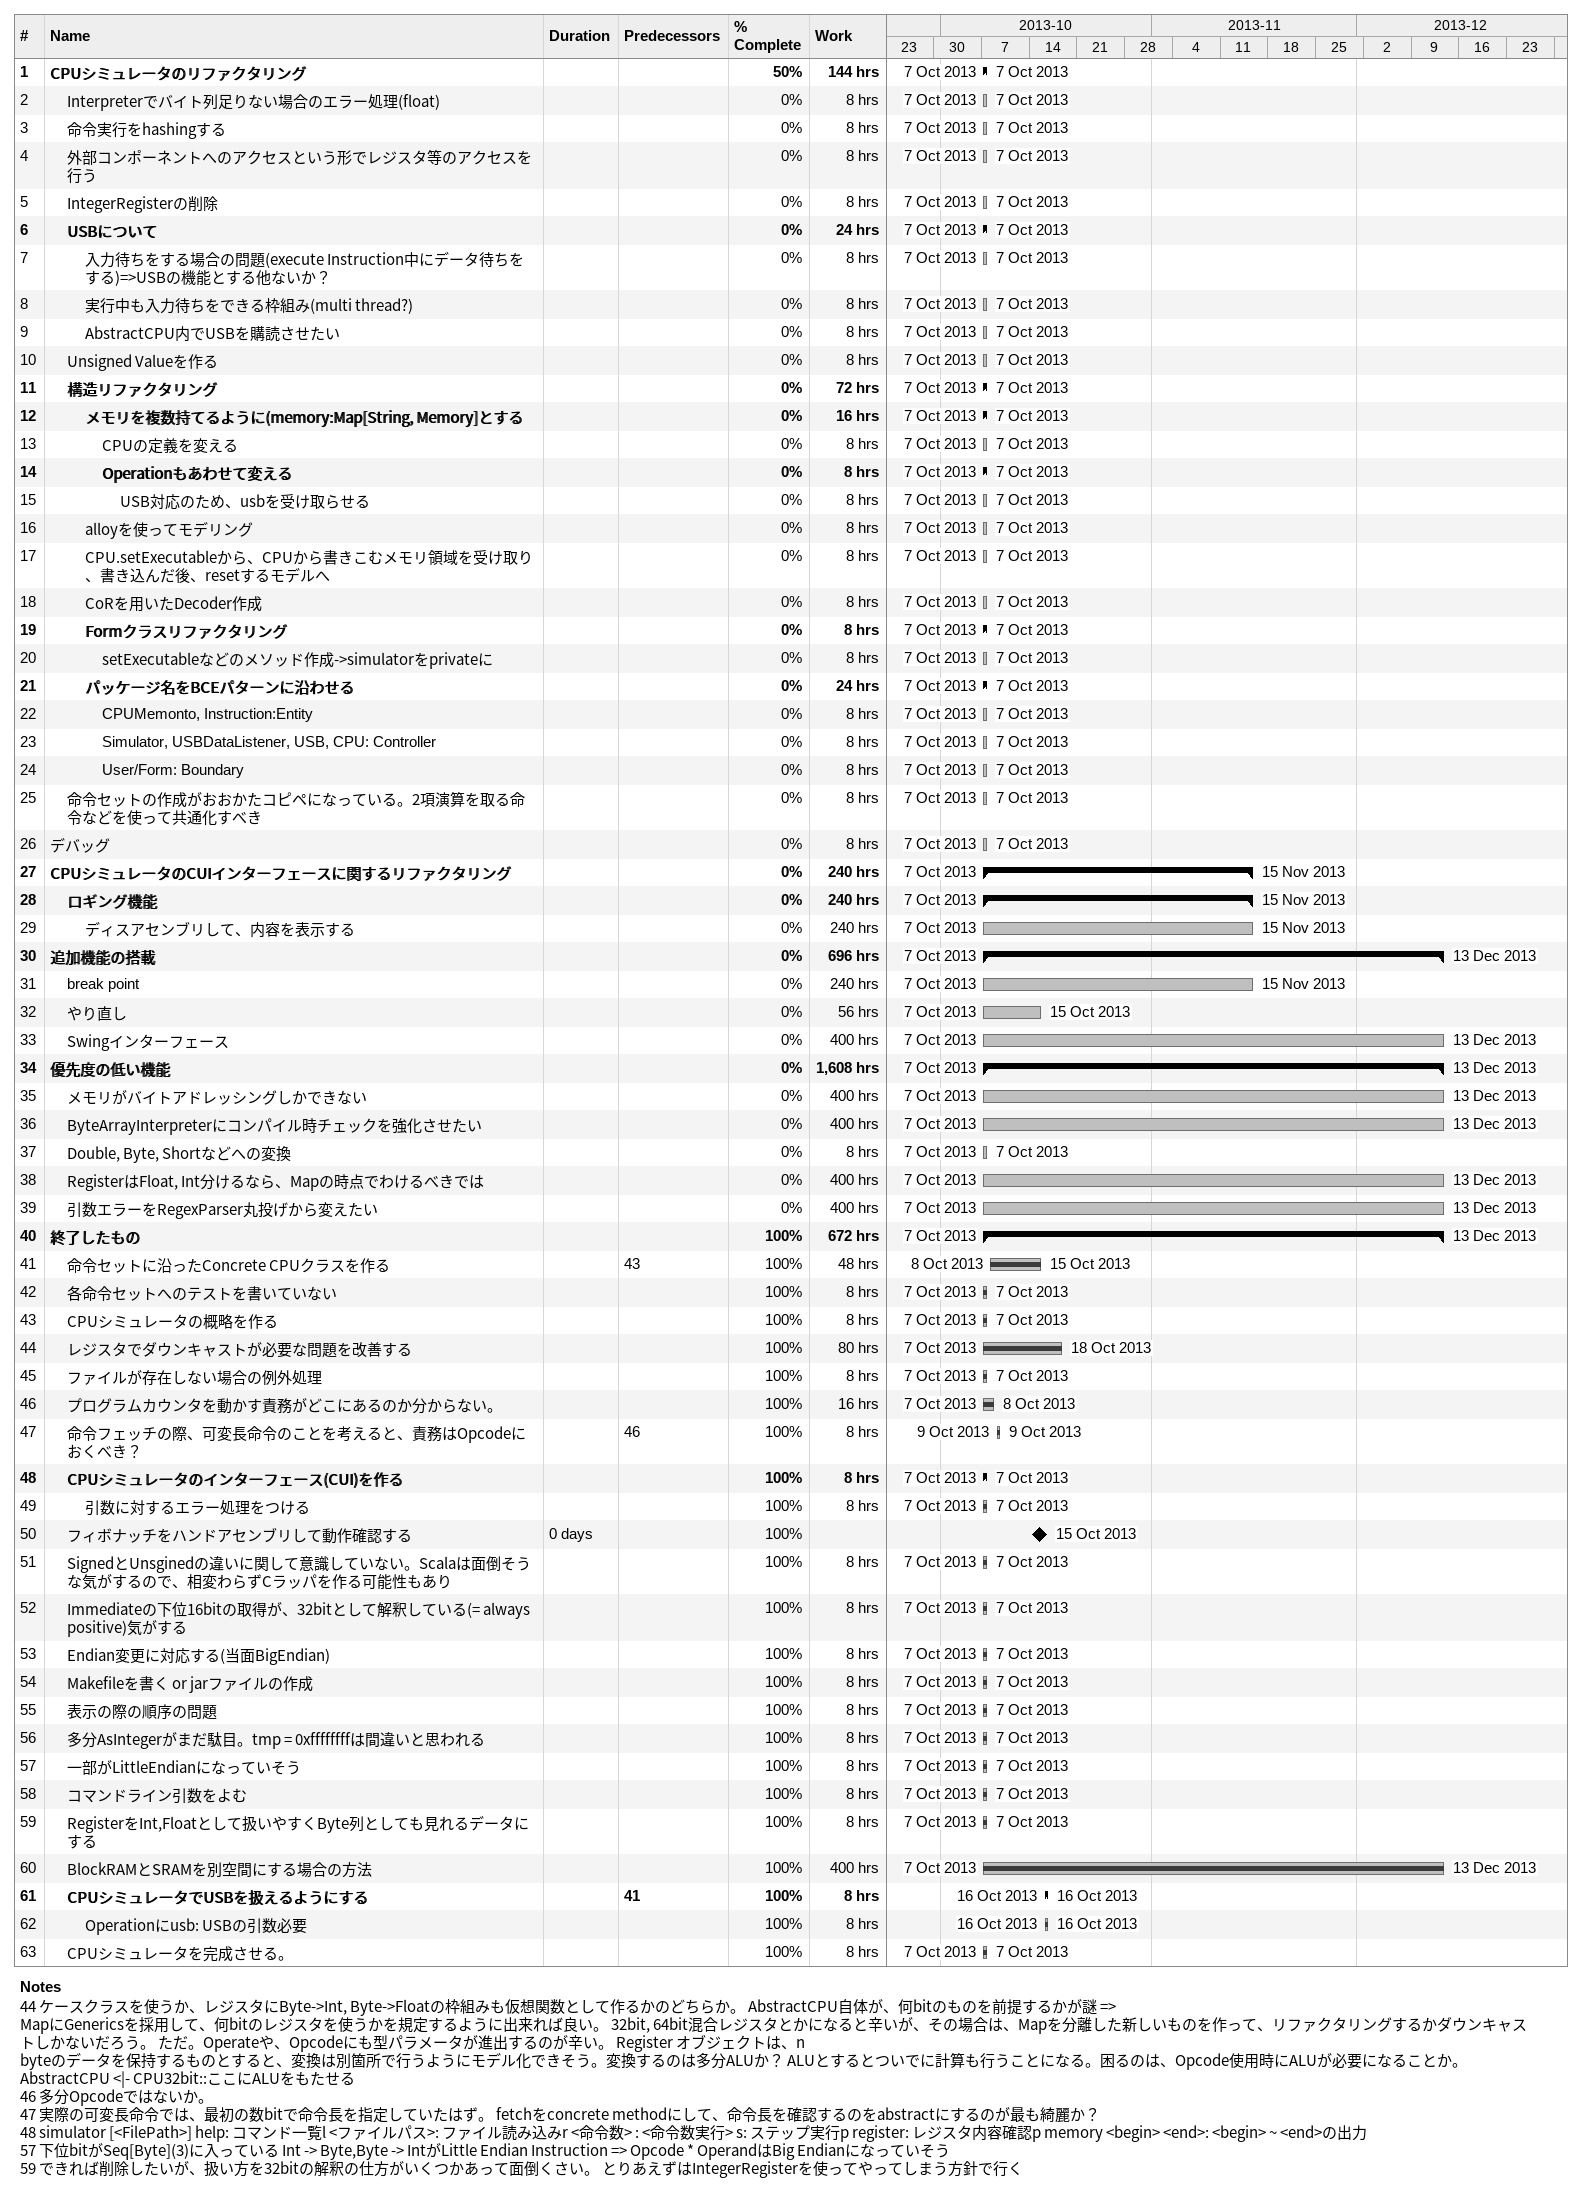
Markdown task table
| ID | Level | Task | Duration | Start | Finish | Predecessors | % complete | Work (h) |
|---|---|---|---|---|---|---|---|---|
| 1 | 1 | **CPUシミュレータのリファクタリング** |  | 2013-10-07 | 2013-10-07 |  | 50 | 144 |
| 2 | 2 | Interpreterでバイト列足りない場合のエラー処理(float) |  | 2013-10-07 | 2013-10-07 |  | 0 | 8 |
| 3 | 2 | 命令実行をhashingする |  | 2013-10-07 | 2013-10-07 |  | 0 | 8 |
| 4 | 2 | 外部コンポーネントへのアクセスという形でレジスタ等のアクセスを行う |  | 2013-10-07 | 2013-10-07 |  | 0 | 8 |
| 5 | 2 | IntegerRegisterの削除 |  | 2013-10-07 | 2013-10-07 |  | 0 | 8 |
| 6 | 2 | **USBについて** |  | 2013-10-07 | 2013-10-07 |  | 0 | 24 |
| 7 | 3 | 入力待ちをする場合の問題(execute Instruction中にデータ待ちをする)=>USBの機能とする他ないか？ |  | 2013-10-07 | 2013-10-07 |  | 0 | 8 |
| 8 | 3 | 実行中も入力待ちをできる枠組み(multi thread?) |  | 2013-10-07 | 2013-10-07 |  | 0 | 8 |
| 9 | 3 | AbstractCPU内でUSBを購読させたい |  | 2013-10-07 | 2013-10-07 |  | 0 | 8 |
| 10 | 2 | Unsigned Valueを作る |  | 2013-10-07 | 2013-10-07 |  | 0 | 8 |
| 11 | 2 | **構造リファクタリング** |  | 2013-10-07 | 2013-10-07 |  | 0 | 72 |
| 12 | 3 | **メモリを複数持てるように(memory:Map[String, Memory]とする** |  | 2013-10-07 | 2013-10-07 |  | 0 | 16 |
| 13 | 4 | CPUの定義を変える |  | 2013-10-07 | 2013-10-07 |  | 0 | 8 |
| 14 | 4 | **Operationもあわせて変える** |  | 2013-10-07 | 2013-10-07 |  | 0 | 8 |
| 15 | 5 | USB対応のため、usbを受け取らせる |  | 2013-10-07 | 2013-10-07 |  | 0 | 8 |
| 16 | 3 | alloyを使ってモデリング |  | 2013-10-07 | 2013-10-07 |  | 0 | 8 |
| 17 | 3 | CPU.setExecutableから、CPUから書きこむメモリ領域を受け取り、書き込んだ後、resetするモデルへ |  | 2013-10-07 | 2013-10-07 |  | 0 | 8 |
| 18 | 3 | CoRを用いたDecoder作成 |  | 2013-10-07 | 2013-10-07 |  | 0 | 8 |
| 19 | 3 | **Formクラスリファクタリング** |  | 2013-10-07 | 2013-10-07 |  | 0 | 8 |
| 20 | 4 | setExecutableなどのメソッド作成->simulatorをprivateに |  | 2013-10-07 | 2013-10-07 |  | 0 | 8 |
| 21 | 3 | **パッケージ名をBCEパターンに沿わせる** |  | 2013-10-07 | 2013-10-07 |  | 0 | 24 |
| 22 | 4 | CPUMemonto, Instruction:Entity |  | 2013-10-07 | 2013-10-07 |  | 0 | 8 |
| 23 | 4 | Simulator, USBDataListener, USB, CPU: Controller |  | 2013-10-07 | 2013-10-07 |  | 0 | 8 |
| 24 | 4 | User/Form: Boundary |  | 2013-10-07 | 2013-10-07 |  | 0 | 8 |
| 25 | 2 | 命令セットの作成がおおかたコピペになっている。2項演算を取る命令などを使って共通化すべき |  | 2013-10-07 | 2013-10-07 |  | 0 | 8 |
| 26 | 1 | デバッグ |  | 2013-10-07 | 2013-10-07 |  | 0 | 8 |
| 27 | 1 | **CPUシミュレータのCUIインターフェースに関するリファクタリング** |  | 2013-10-07 | 2013-11-15 |  | 0 | 240 |
| 28 | 2 | **ロギング機能** |  | 2013-10-07 | 2013-11-15 |  | 0 | 240 |
| 29 | 3 | ディスアセンブリして、内容を表示する |  | 2013-10-07 | 2013-11-15 |  | 0 | 240 |
| 30 | 1 | **追加機能の搭載** |  | 2013-10-07 | 2013-12-13 |  | 0 | 696 |
| 31 | 2 | break point |  | 2013-10-07 | 2013-11-15 |  | 0 | 240 |
| 32 | 2 | やり直し |  | 2013-10-07 | 2013-10-15 |  | 0 | 56 |
| 33 | 2 | Swingインターフェース |  | 2013-10-07 | 2013-12-13 |  | 0 | 400 |
| 34 | 1 | **優先度の低い機能** |  | 2013-10-07 | 2013-12-13 |  | 0 | 1608 |
| 35 | 2 | メモリがバイトアドレッシングしかできない |  | 2013-10-07 | 2013-12-13 |  | 0 | 400 |
| 36 | 2 | ByteArrayInterpreterにコンパイル時チェックを強化させたい |  | 2013-10-07 | 2013-12-13 |  | 0 | 400 |
| 37 | 2 | Double, Byte, Shortなどへの変換 |  | 2013-10-07 | 2013-10-07 |  | 0 | 8 |
| 38 | 2 | RegisterはFloat, Int分けるなら、Mapの時点でわけるべきでは |  | 2013-10-07 | 2013-12-13 |  | 0 | 400 |
| 39 | 2 | 引数エラーをRegexParser丸投げから変えたい |  | 2013-10-07 | 2013-12-13 |  | 0 | 400 |
| 40 | 1 | **終了したもの** |  | 2013-10-07 | 2013-12-13 |  | 100 | 672 |
| 41 | 2 | 命令セットに沿ったConcrete CPUクラスを作る |  | 2013-10-08 | 2013-10-15 | 43 | 100 | 48 |
| 42 | 2 | 各命令セットへのテストを書いていない |  | 2013-10-07 | 2013-10-07 |  | 100 | 8 |
| 43 | 2 | CPUシミュレータの概略を作る |  | 2013-10-07 | 2013-10-07 |  | 100 | 8 |
| 44 | 2 | レジスタでダウンキャストが必要な問題を改善する |  | 2013-10-07 | 2013-10-18 |  | 100 | 80 |
| 45 | 2 | ファイルが存在しない場合の例外処理 |  | 2013-10-07 | 2013-10-07 |  | 100 | 8 |
| 46 | 2 | プログラムカウンタを動かす責務がどこにあるのか分からない。 |  | 2013-10-07 | 2013-10-08 |  | 100 | 16 |
| 47 | 2 | 命令フェッチの際、可変長命令のことを考えると、責務はOpcodeにおくべき？ |  | 2013-10-09 | 2013-10-09 | 46 | 100 | 8 |
| 48 | 2 | **CPUシミュレータのインターフェース(CUI)を作る** |  | 2013-10-07 | 2013-10-07 |  | 100 | 8 |
| 49 | 3 | 引数に対するエラー処理をつける |  | 2013-10-07 | 2013-10-07 |  | 100 | 8 |
| 50 | 2 | フィボナッチをハンドアセンブリして動作確認する | 0d | 2013-10-15 | 2013-10-15 |  | 100 |  |
| 51 | 2 | SignedとUnsginedの違いに関して意識していない。Scalaは面倒そうな気がするので、相変わらずCラッパを作る可能性もあり |  | 2013-10-07 | 2013-10-07 |  | 100 | 8 |
| 52 | 2 | Immediateの下位16bitの取得が、32bitとして解釈している(= always positive)気がする |  | 2013-10-07 | 2013-10-07 |  | 100 | 8 |
| 53 | 2 | Endian変更に対応する(当面BigEndian) |  | 2013-10-07 | 2013-10-07 |  | 100 | 8 |
| 54 | 2 | Makefileを書く or jarファイルの作成 |  | 2013-10-07 | 2013-10-07 |  | 100 | 8 |
| 55 | 2 | 表示の際の順序の問題 |  | 2013-10-07 | 2013-10-07 |  | 100 | 8 |
| 56 | 2 | 多分AsIntegerがまだ駄目。tmp = 0xffffffffは間違いと思われる |  | 2013-10-07 | 2013-10-07 |  | 100 | 8 |
| 57 | 2 | 一部がLittleEndianになっていそう |  | 2013-10-07 | 2013-10-07 |  | 100 | 8 |
| 58 | 2 | コマンドライン引数をよむ |  | 2013-10-07 | 2013-10-07 |  | 100 | 8 |
| 59 | 2 | RegisterをInt,Floatとして扱いやすくByte列としても見れるデータにする |  | 2013-10-07 | 2013-10-07 |  | 100 | 8 |
| 60 | 2 | BlockRAMとSRAMを別空間にする場合の方法 |  | 2013-10-07 | 2013-12-13 |  | 100 | 400 |
| 61 | 2 | **CPUシミュレータでUSBを扱えるようにする** |  | 2013-10-16 | 2013-10-16 | 41 | 100 | 8 |
| 62 | 3 | Operationにusb: USBの引数必要 |  | 2013-10-16 | 2013-10-16 |  | 100 | 8 |
| 63 | 2 | CPUシミュレータを完成させる。 |  | 2013-10-07 | 2013-10-07 |  | 100 | 8 |

Notes
- 44: ケースクラスを使うか、レジスタにByte->Int, Byte->Floatの枠組みも仮想関数として作るかのどちらか。 AbstractCPU自体が、何bitのものを前提するかが謎 => MapにGenericsを採用して、何bitのレジスタを使うかを規定するように出来れば良い。 32bit, 64bit混合レジスタとかになると辛いが、その場合は、Mapを分離した新しいものを作って、リファクタリングするかダウンキャストしかないだろう。 ただ。Operateや、Opcodeにも型パラメータが進出するのが辛い。 Register オブジェクトは、n byteのデータを保持するものとすると、変換は別箇所で行うようにモデル化できそう。変換するのは多分ALUか？ ALUとするとついでに計算も行うことになる。困るのは、Opcode使用時にALUが必要になることか。 AbstractCPU <|- CPU32bit::ここにALUをもたせる
- 46: 多分Opcodeではないか。
- 47: 実際の可変長命令では、最初の数bitで命令長を指定していたはず。 fetchをconcrete methodにして、命令長を確認するのをabstractにするのが最も綺麗か？
- 48: simulator [<FilePath>] help: コマンド一覧 l <ファイルパス>: ファイル読み込み r <命令数> : <命令数実行> s: ステップ実行 p register: レジスタ内容確認 p memory <begin> <end>: <begin> ~ <end>の出力
- 57: 下位bitがSeq[Byte](3)に入っている Int -> Byte,Byte -> IntがLittle Endian Instruction => Opcode * OperandはBig Endianになっていそう
- 59: できれば削除したいが、扱い方を32bitの解釈の仕方がいくつかあって面倒くさい。 とりあえずはIntegerRegisterを使ってやってしまう方針で行く
